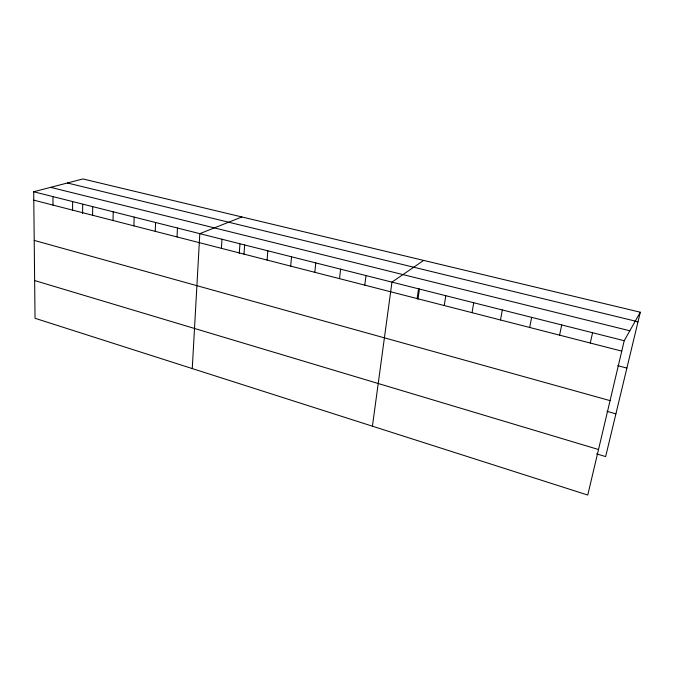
<?xml version="1.0" encoding="UTF-8"?>
<svg xmlns="http://www.w3.org/2000/svg" width="674" height="674" viewBox="0 0 674 674"><rect width="100%" height="100%" fill="white"/><g stroke="black" fill="none" stroke-linecap="round" stroke-linejoin="round"><path stroke-width="1.01" d="M72.59 210.12L72.632 201.577M82.607 213.565L82.691 204.323M92.599 215.259L92.709 206.64M113.038 220.508L113.215 211.813M133.907 225.866L134.168 217.095M155.239 231.342L155.568 222.496M177.026 236.936L177.447 228.014M192.267 368.577L199.807 233.659L241.907 216.961M221.401 248.327L221.99 239.253M239.278 253.416L239.952 244.081M243.988 254.123L244.67 244.974M267.072 260.054L267.848 250.821M290.679 266.112L291.547 256.794M314.817 272.313L315.794 262.911M339.519 278.648L340.597 269.17M364.786 285.136L365.982 275.573M372.427 426.195L391.965 282.128L423.66 260.417M417.13 298.582L418.562 288.834M417.947 299.239L419.464 288.961M444.25 305.541L445.809 295.709M472.036 312.677L473.721 302.752M500.496 319.982L502.332 309.964M529.68 327.471L531.651 317.361M559.597 335.155L561.72 324.952M590.281 343.032L592.564 332.729M640.3 312.214L624.217 340.715L587.762 495.053L35.04 318.297L33.7 191.753L82.919 178.947L640.3 312.214L605.64 456.601L596.566 453.863M67.366 182.991L635.287 321.102M634.959 321.161L637.975 321.894M50.651 187.347L629.828 330.774M33.7 191.753L624.217 340.715M33.793 200.161L621.757 351.112M617.729 365.67L626.887 368.08M34.214 240.407L610.063 400.626M606.954 411.317L615.901 413.844M34.635 280.553L598.512 449.516M52.968 196.614L52.993 205.09"/></g></svg>
